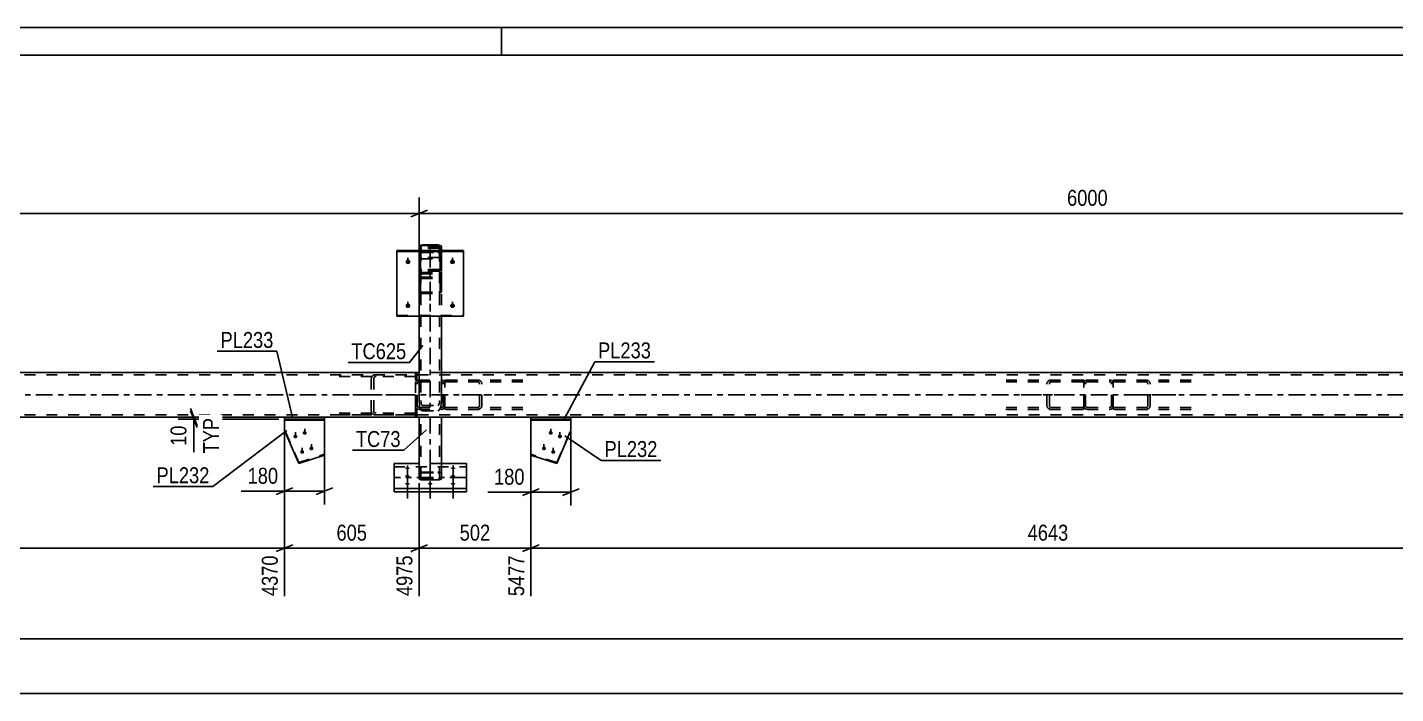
# Model space of a CAD drawing. Header units: millimetres. Extents: x -135 to 1054, y -647 to 194.
# Drawn here: x 129.2 to 374.9, y 74.4 to 194 of the extents above; entities that cross this region are included whole.
import ezdxf

# ---------------------------------------------------------------- set-up
doc = ezdxf.new("R2010")
doc.units = ezdxf.units.MM
doc.linetypes.add('DXK_LINE_DOT2', pattern=[3.9198, 1.9599, -1.9599])
doc.linetypes.add('DXK_LINE_DOT3', pattern=[5.9187, 2.979, -0.9799, 0.9799, -0.9799])
doc.styles.add('Arial Narrow', font='ARIALN.TTF', dxfattribs={"height": 0.2})

# ---------------------------------------------------------------- blocks, each defined once
blk = doc.blocks.new('Unknown-122571314-1162')
at = {"color": 5, "linetype": 'Continuous'}
for p, q in [((1054.37, 194), (-134.63, 194)), ((214.37, 189), (214.37, 194)), ((1049.37, 189), (-129.63, 189))]:
    blk.add_line(p, q, dxfattribs=at)
blk = doc.blocks.new('Bolt-122571314-6556 - 6554')
at = {"linetype": 'Continuous'}
for points in [[(223.2, 121.52), (223.28, 121.51), (223.35, 121.49), (223.41, 121.45), (223.47, 121.4), (223.51, 121.35), (223.54, 121.28), (223.56, 121.21), (223.56, 121.14), (223.54, 121.07), (223.51, 121.01), (223.47, 120.95), (223.41, 120.9), (223.35, 120.87), (223.28, 120.85), (223.2, 120.84), (223.13, 120.85), (223.05, 120.87), (222.99, 120.9), (222.93, 120.95), (222.89, 121.01), (222.86, 121.07), (222.84, 121.14), (222.84, 121.21), (222.86, 121.28), (222.89, 121.35), (222.93, 121.4), (222.99, 121.45), (223.05, 121.49), (223.13, 121.51)], [(224.87, 120.88), (224.94, 120.87), (225.01, 120.85), (225.08, 120.81), (225.14, 120.77), (225.18, 120.71), (225.21, 120.64), (225.23, 120.58), (225.23, 120.5), (225.21, 120.44), (225.18, 120.37), (225.14, 120.31), (225.08, 120.27), (225.01, 120.23), (224.94, 120.21), (224.87, 120.2), (224.79, 120.21), (224.72, 120.23), (224.66, 120.27), (224.6, 120.31), (224.56, 120.37), (224.53, 120.44), (224.51, 120.5), (224.51, 120.58), (224.53, 120.64), (224.56, 120.71), (224.6, 120.77), (224.66, 120.81), (224.72, 120.85), (224.79, 120.87)], [(222, 118.73), (222.07, 118.72), (222.14, 118.7), (222.21, 118.67), (222.26, 118.62), (222.31, 118.56), (222.34, 118.5), (222.35, 118.43), (222.35, 118.36), (222.34, 118.29), (222.31, 118.22), (222.26, 118.17), (222.21, 118.12), (222.14, 118.08), (222.07, 118.06), (222, 118.05), (221.92, 118.06), (221.85, 118.08), (221.78, 118.12), (221.73, 118.17), (221.68, 118.22), (221.65, 118.29), (221.64, 118.36), (221.64, 118.43), (221.65, 118.5), (221.68, 118.56), (221.73, 118.62), (221.78, 118.67), (221.85, 118.7), (221.92, 118.72)], [(223.66, 118.09), (223.74, 118.09), (223.81, 118.06), (223.87, 118.03), (223.93, 117.98), (223.97, 117.92), (224, 117.86), (224.02, 117.79), (224.02, 117.72), (224, 117.65), (223.97, 117.59), (223.93, 117.53), (223.87, 117.48), (223.81, 117.45), (223.74, 117.42), (223.66, 117.42), (223.59, 117.42), (223.52, 117.45), (223.45, 117.48), (223.39, 117.53), (223.35, 117.59), (223.32, 117.65), (223.3, 117.72), (223.3, 117.79), (223.32, 117.86), (223.35, 117.92), (223.39, 117.98), (223.45, 118.03), (223.52, 118.06), (223.59, 118.09)]]:
    blk.add_hatch(color=1, dxfattribs=at).paths.add_polyline_path(points)
at = {"color": 1, "linetype": 'Continuous'}
for p, q in [((223.2, 120.9), (223.2, 121.93)), ((224.87, 120.27), (224.87, 121.29)), ((222, 118.12), (222, 119.14)), ((223.66, 117.48), (223.66, 118.51))]:
    blk.add_line(p, q, dxfattribs=at)
blk = doc.blocks.new('Bolt-122571314-6557 - 6554')
at = {"linetype": 'Continuous'}
for points in [[(197.47, 114.69), (197.38, 114.69), (197.29, 114.7), (197.21, 114.72), (197.15, 114.74), (197.09, 114.77), (197.05, 114.79), (197.03, 114.83), (197.03, 114.86), (197.05, 114.89), (197.09, 114.92), (197.15, 114.94), (197.21, 114.96), (197.29, 114.98), (197.38, 114.99), (197.47, 114.99), (197.56, 114.99), (197.65, 114.98), (197.73, 114.96), (197.8, 114.94), (197.85, 114.92), (197.89, 114.89), (197.91, 114.86), (197.91, 114.83), (197.89, 114.79), (197.85, 114.77), (197.8, 114.74), (197.73, 114.72), (197.65, 114.7), (197.56, 114.69)], [(197.47, 113.29), (197.38, 113.29), (197.29, 113.3), (197.21, 113.32), (197.15, 113.34), (197.09, 113.36), (197.05, 113.39), (197.03, 113.42), (197.03, 113.45), (197.05, 113.49), (197.09, 113.51), (197.15, 113.54), (197.21, 113.56), (197.29, 113.58), (197.38, 113.59), (197.47, 113.59), (197.56, 113.59), (197.65, 113.58), (197.73, 113.56), (197.8, 113.54), (197.85, 113.51), (197.89, 113.49), (197.91, 113.45), (197.91, 113.42), (197.89, 113.39), (197.85, 113.36), (197.8, 113.34), (197.73, 113.32), (197.65, 113.3), (197.56, 113.29)], [(205.67, 114.69), (205.58, 114.69), (205.49, 114.7), (205.41, 114.72), (205.35, 114.74), (205.29, 114.77), (205.25, 114.79), (205.23, 114.83), (205.23, 114.86), (205.25, 114.89), (205.29, 114.92), (205.35, 114.94), (205.41, 114.96), (205.49, 114.98), (205.58, 114.99), (205.67, 114.99), (205.76, 114.99), (205.85, 114.98), (205.93, 114.96), (206, 114.94), (206.05, 114.92), (206.09, 114.89), (206.11, 114.86), (206.11, 114.83), (206.09, 114.79), (206.05, 114.77), (206, 114.74), (205.93, 114.72), (205.85, 114.7), (205.76, 114.69)], [(205.67, 113.29), (205.58, 113.29), (205.49, 113.3), (205.41, 113.32), (205.35, 113.34), (205.29, 113.36), (205.25, 113.39), (205.23, 113.42), (205.23, 113.45), (205.25, 113.49), (205.29, 113.51), (205.35, 113.54), (205.41, 113.56), (205.49, 113.58), (205.58, 113.59), (205.67, 113.59), (205.76, 113.59), (205.85, 113.58), (205.93, 113.56), (206, 113.54), (206.05, 113.51), (206.09, 113.49), (206.11, 113.45), (206.11, 113.42), (206.09, 113.39), (206.05, 113.36), (206, 113.34), (205.93, 113.32), (205.85, 113.3), (205.76, 113.29)], [(197.47, 111.89), (197.38, 111.89), (197.29, 111.9), (197.21, 111.91), (197.15, 111.94), (197.09, 111.96), (197.05, 111.99), (197.03, 112.02), (197.03, 112.05), (197.05, 112.08), (197.09, 112.11), (197.15, 112.14), (197.21, 112.16), (197.29, 112.17), (197.38, 112.18), (197.47, 112.19), (197.56, 112.18), (197.65, 112.17), (197.73, 112.16), (197.8, 112.14), (197.85, 112.11), (197.89, 112.08), (197.91, 112.05), (197.91, 112.02), (197.89, 111.99), (197.85, 111.96), (197.8, 111.94), (197.73, 111.91), (197.65, 111.9), (197.56, 111.89)], [(201.57, 111.89), (201.48, 111.89), (201.39, 111.9), (201.31, 111.91), (201.25, 111.94), (201.19, 111.96), (201.15, 111.99), (201.13, 112.02), (201.13, 112.05), (201.15, 112.08), (201.19, 112.11), (201.25, 112.14), (201.31, 112.16), (201.39, 112.17), (201.48, 112.18), (201.57, 112.19), (201.66, 112.18), (201.75, 112.17), (201.83, 112.16), (201.9, 112.14), (201.95, 112.11), (201.99, 112.08), (202.01, 112.05), (202.01, 112.02), (201.99, 111.99), (201.95, 111.96), (201.9, 111.94), (201.83, 111.91), (201.75, 111.9), (201.66, 111.89)], [(205.67, 111.89), (205.58, 111.89), (205.49, 111.9), (205.41, 111.91), (205.35, 111.94), (205.29, 111.96), (205.25, 111.99), (205.23, 112.02), (205.23, 112.05), (205.25, 112.08), (205.29, 112.11), (205.35, 112.14), (205.41, 112.16), (205.49, 112.17), (205.58, 112.18), (205.67, 112.19), (205.76, 112.18), (205.85, 112.17), (205.93, 112.16), (206, 112.14), (206.05, 112.11), (206.09, 112.08), (206.11, 112.05), (206.11, 112.02), (206.09, 111.99), (206.05, 111.96), (206, 111.94), (205.93, 111.91), (205.85, 111.9), (205.76, 111.89)]]:
    blk.add_hatch(color=1, dxfattribs=at).paths.add_polyline_path(points)
at = {"color": 1, "linetype": 'Continuous'}
for p, q in [((197.47, 115.33), (197.47, 112.21)), ((197.47, 113.93), (197.47, 110.81)), ((205.67, 115.33), (205.67, 112.21)), ((205.67, 113.93), (205.67, 110.81)), ((197.47, 112.53), (197.47, 109.41)), ((201.57, 112.53), (201.57, 109.41)), ((205.67, 112.53), (205.67, 109.41))]:
    blk.add_line(p, q, dxfattribs=at)
at = {"color": 1, "linetype": 'DXK_LINE_DOT2'}
blk.add_line((201.57, 115.33), (201.57, 112.21), dxfattribs=at)
blk = doc.blocks.new('Part-122571314-6675 - 6554')
at = {"color": 7, "linetype": 'DXK_LINE_DOT2'}
for p, q in [((219.64, 123.63), (219.64, 123.65)), ((219.64, 123.65), (226.84, 123.65)), ((219.64, 123.63), (219.64, 123.65)), ((226.84, 123.63), (226.84, 123.65)), ((226.84, 123.63), (226.84, 123.65)), ((224.28, 115.86), (226.84, 121.78)), ((224.28, 115.86), (219.64, 117.35)), ((224.28, 115.69), (224.28, 115.86))]:
    blk.add_line(p, q, dxfattribs=at)
at = {"color": 2, "linetype": 'Continuous'}
for p, q in [((219.64, 117.18), (219.64, 123.63)), ((219.64, 123.49), (226.84, 123.49)), ((226.84, 121.61), (226.84, 123.63)), ((224.28, 115.69), (226.84, 121.61)), ((219.64, 117.18), (224.28, 115.69))]:
    blk.add_line(p, q, dxfattribs=at)
blk = doc.blocks.new('Part-122571314-6564 - 6554')
at = {"color": 7, "linetype": 'DXK_LINE_DOT2'}
for p, q in [((199.61, 154.26), (199.57, 154.06)), ((199.57, 154.06), (199.57, 146.29)), ((199.71, 154.42), (199.61, 154.26)), ((199.87, 154.54), (199.71, 154.42)), ((199.81, 154.06), (199.83, 154.16)), ((199.81, 154.06), (199.81, 146.29)), ((199.83, 154.16), (199.88, 154.24)), ((199.87, 154.54), (199.89, 154.54)), ((199.88, 154.24), (199.89, 154.25)), ((199.89, 154.54), (200.05, 154.58)), ((199.89, 154.25), (199.96, 154.3)), ((199.96, 154.3), (200.05, 154.32)), ((203.09, 154.58), (200.05, 154.58)), ((203.09, 154.32), (200.05, 154.32)), ((203.28, 154.54), (203.09, 154.58)), ((203.09, 154.32), (203.18, 154.3)), ((203.18, 154.3), (203.26, 154.24)), ((203.26, 154.24), (203.31, 154.16)), ((203.43, 154.42), (203.28, 154.54)), ((203.31, 154.16), (203.33, 154.06)), ((203.33, 154.06), (203.33, 146.29)), ((203.54, 154.26), (203.43, 154.42)), ((203.57, 154.06), (203.54, 154.26)), ((203.57, 154.06), (203.57, 146.29)), ((199.57, 150.76), (199.61, 150.56)), ((199.61, 150.56), (199.71, 150.4)), ((199.71, 150.4), (199.87, 150.28)), ((199.83, 150.66), (199.81, 150.76)), ((199.88, 150.58), (199.83, 150.66)), ((199.87, 150.28), (200.05, 150.24)), ((199.96, 150.52), (199.88, 150.58)), ((200.05, 150.5), (199.96, 150.52)), ((203.09, 150.5), (200.05, 150.5)), ((203.09, 150.24), (200.05, 150.24)), ((203.18, 150.52), (203.09, 150.5)), ((203.09, 150.24), (203.28, 150.28)), ((203.26, 150.58), (203.18, 150.52)), ((203.31, 150.66), (203.26, 150.58)), ((203.28, 150.28), (203.43, 150.4)), ((203.33, 150.76), (203.31, 150.66)), ((203.43, 150.4), (203.54, 150.56)), ((203.54, 150.56), (203.57, 150.76))]:
    blk.add_line(p, q, dxfattribs=at)
blk = doc.blocks.new('Part-122571314-6565 - 6554')
at = {"color": 7, "linetype": 'DXK_LINE_DOT2'}
for p, q in [((199.57, 152.21), (199.61, 152.38)), ((199.61, 152.38), (199.71, 152.52)), ((199.71, 152.52), (199.87, 152.62)), ((199.88, 152.36), (199.83, 152.29)), ((199.87, 152.62), (200.05, 152.66)), ((199.96, 152.41), (199.88, 152.36)), ((200.05, 152.43), (199.96, 152.41)), ((203.09, 152.66), (200.05, 152.66)), ((200.05, 152.43), (203.09, 152.43)), ((203.09, 152.66), (203.28, 152.62)), ((203.18, 152.41), (203.09, 152.43)), ((203.26, 152.36), (203.18, 152.41)), ((203.31, 152.29), (203.26, 152.36)), ((203.28, 152.62), (203.43, 152.52)), ((203.43, 152.52), (203.54, 152.38)), ((203.54, 152.38), (203.57, 152.21)), ((199.57, 152.21), (199.57, 146.67)), ((199.87, 149.95), (199.71, 149.85)), ((199.83, 152.29), (199.81, 152.21)), ((199.81, 152.21), (199.81, 146.67)), ((200.05, 149.98), (199.87, 149.95)), ((200.05, 149.98), (203.09, 149.98)), ((203.28, 149.95), (203.09, 149.98)), ((203.43, 149.85), (203.28, 149.95)), ((203.33, 152.21), (203.31, 152.29)), ((203.33, 152.21), (203.33, 146.67)), ((203.57, 152.21), (203.57, 146.67)), ((199.61, 149.7), (199.57, 149.53)), ((199.61, 149.18), (199.57, 149.35)), ((199.71, 149.85), (199.61, 149.7)), ((199.71, 149.03), (199.61, 149.18)), ((199.87, 148.93), (199.71, 149.03)), ((199.81, 149.53), (199.83, 149.62)), ((199.81, 149.35), (199.83, 149.26)), ((199.83, 149.62), (199.88, 149.69)), ((199.83, 149.26), (199.88, 149.19)), ((200.05, 148.9), (199.87, 148.93)), ((199.88, 149.69), (199.96, 149.74)), ((199.88, 149.19), (199.96, 149.14)), ((199.96, 149.74), (200.05, 149.76)), ((199.96, 149.14), (200.05, 149.12)), ((200.05, 149.76), (203.09, 149.76)), ((200.05, 149.12), (203.09, 149.12)), ((200.05, 148.9), (203.09, 148.9)), ((203.09, 149.76), (203.18, 149.74)), ((203.09, 149.12), (203.18, 149.14)), ((203.28, 148.93), (203.09, 148.9)), ((203.18, 149.74), (203.26, 149.69)), ((203.18, 149.14), (203.26, 149.19)), ((203.26, 149.69), (203.31, 149.62)), ((203.26, 149.19), (203.31, 149.26)), ((203.43, 149.03), (203.28, 148.93)), ((203.31, 149.62), (203.33, 149.53)), ((203.31, 149.26), (203.33, 149.35)), ((203.54, 149.7), (203.43, 149.85)), ((203.54, 149.18), (203.43, 149.03)), ((203.57, 149.53), (203.54, 149.7)), ((203.57, 149.35), (203.54, 149.18)), ((199.57, 146.67), (199.61, 146.5)), ((199.61, 146.5), (199.71, 146.35)), ((199.71, 146.35), (199.87, 146.26)), ((199.83, 146.59), (199.81, 146.67)), ((199.88, 146.51), (199.83, 146.59)), ((199.87, 146.26), (200.05, 146.22)), ((199.96, 146.47), (199.88, 146.51)), ((200.05, 146.45), (199.96, 146.47)), ((200.05, 146.45), (203.09, 146.45)), ((200.05, 146.22), (203.09, 146.22)), ((203.18, 146.47), (203.09, 146.45)), ((203.09, 146.22), (203.28, 146.26)), ((203.26, 146.51), (203.18, 146.47)), ((203.31, 146.59), (203.26, 146.51)), ((203.28, 146.26), (203.43, 146.35)), ((203.33, 146.67), (203.31, 146.59)), ((203.43, 146.35), (203.54, 146.5)), ((203.54, 146.5), (203.57, 146.67))]:
    blk.add_line(p, q, dxfattribs=at)
blk = doc.blocks.new('Part-122571314-6683 - 6554')
at = {"color": 7, "linetype": 'DXK_LINE_DOT2'}
for p, q in [((175.39, 123.63), (175.39, 123.65)), ((175.39, 123.65), (182.59, 123.65)), ((175.39, 123.63), (175.39, 123.65)), ((182.59, 123.63), (182.59, 123.65)), ((182.59, 123.63), (182.59, 123.65)), ((177.96, 115.85), (175.39, 121.77)), ((177.96, 115.85), (182.59, 117.35)), ((177.96, 115.69), (177.96, 115.85))]:
    blk.add_line(p, q, dxfattribs=at)
at = {"color": 2, "linetype": 'Continuous'}
for p, q in [((175.39, 121.6), (175.39, 123.63)), ((175.39, 123.49), (182.59, 123.49)), ((182.59, 117.18), (182.59, 123.63)), ((175.39, 121.6), (177.96, 115.69)), ((177.96, 115.69), (182.59, 117.18))]:
    blk.add_line(p, q, dxfattribs=at)
blk = doc.blocks.new('Part-122571314-6570 - 6554')
at = {"color": 2, "linetype": 'Continuous'}
for p, q in [((226.84, 124.03), (219.64, 124.03)), ((219.64, 123.63), (219.64, 124.03)), ((226.84, 123.63), (219.64, 123.63)), ((226.84, 123.63), (226.84, 124.03))]:
    blk.add_line(p, q, dxfattribs=at)
blk = doc.blocks.new('Part-122571314-6640 - 6554')
at = {"color": 7, "linetype": 'DXK_LINE_DOT2'}
for p, q in [((324.47, 130.67), (324.21, 130.63)), ((324.21, 125.43), (324.21, 130.63)), ((324.21, 130.28), (324.3, 130.33)), ((324.3, 130.33), (324.47, 130.35)), ((338.2, 130.67), (324.47, 130.67)), ((338.2, 130.35), (324.47, 130.35)), ((330.3, 130.62), (329.96, 130.67)), ((329.96, 130.35), (330.13, 130.33)), ((330.84, 130.03), (330.77, 130.28)), ((330.37, 130.15), (330.4, 130.03)), ((330.4, 126.03), (330.4, 130.03)), ((330.84, 126.03), (330.84, 130.03)), ((324.3, 125.74), (324.21, 125.78)), ((324.21, 125.43), (324.47, 125.39)), ((324.47, 125.71), (324.3, 125.74)), ((338.2, 125.71), (324.47, 125.71)), ((338.2, 125.39), (324.47, 125.39)), ((330.13, 125.74), (329.96, 125.71)), ((329.96, 125.39), (330.3, 125.44)), ((330.4, 126.03), (330.37, 125.91)), ((330.77, 125.79), (330.84, 126.03))]:
    blk.add_line(p, q, dxfattribs=at)
at = {"color": 7, "linetype": 'DXK_LINE_DOT3'}
blk.add_line((327.22, 128.03), (335.45, 128.03), dxfattribs=at)
at = {"color": 7, "linetype": 'DXK_LINE_DOT2'}
for centre, radius, start, end in [((330.03, 129.94), 0.401, 32.4105, 75.4453), ((330.1, 129.85), 0.802, 32.4105, 75.4453), ((330.03, 126.12), 0.401, 284.5547, 327.5895), ((330.1, 126.22), 0.802, 284.5547, 327.5895)]:
    blk.add_arc(centre, radius, start, end, dxfattribs=at)
blk = doc.blocks.new('Part-122571314-6643 - 6554')
at = {"color": 7, "linetype": 'DXK_LINE_DOT2'}
for p, q in [((318.68, 130.67), (304.95, 130.67)), ((318.68, 130.35), (304.95, 130.35)), ((312.37, 130.28), (312.31, 130.03)), ((313.18, 130.67), (312.85, 130.62)), ((313.02, 130.33), (313.18, 130.35)), ((318.68, 130.67), (318.93, 130.63)), ((318.68, 130.35), (318.84, 130.33)), ((318.84, 130.33), (318.93, 130.28)), ((318.93, 125.43), (318.93, 130.63)), ((312.31, 126.03), (312.31, 130.03)), ((312.75, 130.03), (312.78, 130.15)), ((312.75, 126.03), (312.75, 130.03)), ((318.68, 125.71), (304.95, 125.71)), ((304.95, 125.39), (318.68, 125.39)), ((312.31, 126.03), (312.37, 125.79)), ((312.78, 125.91), (312.75, 126.03)), ((312.85, 125.44), (313.18, 125.39)), ((313.18, 125.71), (313.02, 125.74)), ((318.84, 125.74), (318.68, 125.71)), ((318.68, 125.39), (318.93, 125.43)), ((318.93, 125.78), (318.84, 125.74))]:
    blk.add_line(p, q, dxfattribs=at)
at = {"color": 7, "linetype": 'DXK_LINE_DOT3'}
blk.add_line((307.69, 128.03), (315.93, 128.03), dxfattribs=at)
at = {"color": 7, "linetype": 'DXK_LINE_DOT2'}
for centre, radius, start, end in [((313.05, 129.85), 0.802, 104.5547, 147.5896), ((313.12, 129.94), 0.401, 104.5547, 147.5896), ((313.05, 126.22), 0.802, 212.4104, 255.4453), ((313.12, 126.12), 0.401, 212.4104, 255.4453)]:
    blk.add_arc(centre, radius, start, end, dxfattribs=at)
blk = doc.blocks.new('Part-122571314-6725 - 6554')
at = {"color": 2, "linetype": 'Continuous'}
for p, q in [((195.07, 110.61), (195.07, 115.66)), ((199.57, 115.66), (195.07, 115.66)), ((208.07, 115.66), (203.57, 115.66)), ((208.07, 110.61), (208.07, 115.66)), ((195.07, 111.22), (208.07, 111.22)), ((195.07, 110.61), (208.07, 110.61))]:
    blk.add_line(p, q, dxfattribs=at)
at = {"color": 7, "linetype": 'DXK_LINE_DOT2'}
for p, q in [((203.57, 115.66), (199.57, 115.66)), ((195.07, 115.06), (208.07, 115.06))]:
    blk.add_line(p, q, dxfattribs=at)
at = {"color": 7, "linetype": 'DXK_LINE_DOT3'}
blk.add_line((208.07, 113.14), (195.07, 113.14), dxfattribs=at)
blk = doc.blocks.new('Part-122571314-6644 - 6554')
at = {"color": 7, "linetype": 'DXK_LINE_DOT2'}
for p, q in [((183.63, 131.63), (198.93, 131.63)), ((198.93, 131.31), (183.63, 131.31)), ((191.06, 131.24), (190.99, 130.99)), ((190.99, 125.07), (190.99, 130.99)), ((191.43, 130.99), (191.46, 131.11)), ((191.43, 125.07), (191.43, 130.99)), ((191.87, 131.63), (191.53, 131.58)), ((191.7, 131.29), (191.87, 131.31)), ((198.93, 124.43), (198.93, 131.63)), ((198.93, 124.75), (183.63, 124.75)), ((198.93, 124.43), (183.63, 124.43)), ((190.99, 125.07), (191.06, 124.83)), ((191.46, 124.95), (191.43, 125.07)), ((191.53, 124.48), (191.87, 124.43)), ((191.87, 124.75), (191.7, 124.78))]:
    blk.add_line(p, q, dxfattribs=at)
at = {"color": 7, "linetype": 'DXK_LINE_DOT3'}
blk.add_line((187.69, 128.03), (195.93, 128.03), dxfattribs=at)
at = {"color": 7, "linetype": 'DXK_LINE_DOT2'}
for centre, radius, start, end in [((191.73, 130.81), 0.802, 104.5547, 147.5896), ((191.8, 130.9), 0.401, 104.5547, 147.5896), ((191.73, 125.26), 0.802, 212.4104, 255.4453), ((191.8, 125.16), 0.401, 212.4104, 255.4453)]:
    blk.add_arc(centre, radius, start, end, dxfattribs=at)
blk = doc.blocks.new('Part-122571314-6632 - 6554')
at = {"color": 7, "linetype": 'DXK_LINE_DOT2'}
for p, q in [((318.98, 130.28), (318.93, 130.03)), ((319.57, 130.67), (319.33, 130.62)), ((319.45, 130.33), (319.57, 130.35)), ((319.57, 130.67), (323.57, 130.67)), ((319.57, 130.35), (323.57, 130.35)), ((323.82, 130.62), (323.57, 130.67)), ((323.57, 130.35), (323.7, 130.33)), ((324.21, 130.03), (324.16, 130.28)), ((318.93, 126.03), (318.93, 130.03)), ((319.25, 130.03), (319.28, 130.15)), ((319.25, 126.03), (319.25, 130.03)), ((323.87, 130.15), (323.89, 130.03)), ((323.89, 126.03), (323.89, 130.03)), ((324.21, 126.03), (324.21, 130.03)), ((318.93, 126.03), (318.98, 125.79)), ((319.28, 125.91), (319.25, 126.03)), ((319.33, 125.44), (319.57, 125.39)), ((319.57, 125.71), (319.45, 125.74)), ((319.57, 125.71), (323.57, 125.71)), ((319.57, 125.39), (323.57, 125.39)), ((323.7, 125.74), (323.57, 125.71)), ((323.57, 125.39), (323.82, 125.44)), ((323.89, 126.03), (323.87, 125.91)), ((324.16, 125.79), (324.21, 126.03))]:
    blk.add_line(p, q, dxfattribs=at)
at = {"color": 7, "linetype": 'DXK_LINE_DOT3'}
blk.add_line((321.57, 128.03), (321.57, 128.03), dxfattribs=at)
at = {"color": 7, "linetype": 'DXK_LINE_DOT2'}
for centre, radius, start, end in [((319.57, 130.03), 0.64, 112.5, 157.5), ((319.57, 130.03), 0.32, 112.5, 157.5), ((323.57, 130.03), 0.32, 22.5, 67.5), ((323.57, 130.03), 0.64, 22.5, 67.5), ((319.57, 126.03), 0.64, 202.5, 247.5), ((319.57, 126.03), 0.32, 202.5, 247.5), ((323.57, 126.03), 0.32, 292.5, 337.5), ((323.57, 126.03), 0.64, 292.5, 337.5)]:
    blk.add_arc(centre, radius, start, end, dxfattribs=at)
blk = doc.blocks.new('Part-122571314-6781 - 6554')
at = {"color": 7, "linetype": 'DXK_LINE_DOT2'}
for p, q in [((198.98, 130.28), (198.93, 130.03)), ((199.57, 130.67), (199.33, 130.62)), ((199.45, 130.33), (199.57, 130.35)), ((199.57, 130.67), (203.57, 130.67)), ((199.57, 130.35), (203.57, 130.35)), ((203.82, 130.62), (203.57, 130.67)), ((203.57, 130.35), (203.7, 130.33)), ((204.21, 130.03), (204.16, 130.28)), ((198.93, 126.03), (198.93, 130.03)), ((199.25, 130.03), (199.28, 130.15)), ((199.25, 126.03), (199.25, 130.03)), ((203.87, 130.15), (203.89, 130.03)), ((203.89, 126.03), (203.89, 130.03)), ((204.21, 126.03), (204.21, 130.03)), ((198.93, 126.03), (198.98, 125.79)), ((199.28, 125.91), (199.25, 126.03)), ((199.33, 125.44), (199.57, 125.39)), ((199.57, 125.71), (199.45, 125.74)), ((199.57, 125.71), (203.57, 125.71)), ((199.57, 125.39), (203.57, 125.39)), ((203.7, 125.74), (203.57, 125.71)), ((203.57, 125.39), (203.82, 125.44)), ((203.89, 126.03), (203.87, 125.91)), ((204.16, 125.79), (204.21, 126.03))]:
    blk.add_line(p, q, dxfattribs=at)
for centre, radius, start, end in [((199.57, 130.03), 0.64, 112.5, 157.5), ((199.57, 130.03), 0.32, 112.5, 157.5), ((203.57, 130.03), 0.32, 22.5, 67.5), ((203.57, 130.03), 0.64, 22.5, 67.5), ((199.57, 126.03), 0.64, 202.5, 247.5), ((199.57, 126.03), 0.32, 202.5, 247.5), ((203.57, 126.03), 0.32, 292.5, 337.5), ((203.57, 126.03), 0.64, 292.5, 337.5)]:
    blk.add_arc(centre, radius, start, end, dxfattribs=at)
blk = doc.blocks.new('Part-122571314-6642 - 6554')
at = {"color": 7, "linetype": 'DXK_LINE_DOT2'}
for p, q in [((204.47, 130.67), (204.21, 130.63)), ((204.21, 125.43), (204.21, 130.63)), ((204.21, 130.28), (204.3, 130.33)), ((204.3, 130.33), (204.47, 130.35)), ((218.2, 130.67), (204.47, 130.67)), ((218.2, 130.35), (204.47, 130.35)), ((210.3, 130.62), (209.96, 130.67)), ((209.96, 130.35), (210.13, 130.33)), ((210.84, 130.03), (210.77, 130.28)), ((210.37, 130.15), (210.4, 130.03)), ((210.4, 126.03), (210.4, 130.03)), ((210.84, 126.03), (210.84, 130.03)), ((204.3, 125.74), (204.21, 125.78)), ((204.21, 125.43), (204.47, 125.39)), ((204.47, 125.71), (204.3, 125.74)), ((218.2, 125.71), (204.47, 125.71)), ((218.2, 125.39), (204.47, 125.39)), ((210.13, 125.74), (209.96, 125.71)), ((209.96, 125.39), (210.3, 125.44)), ((210.4, 126.03), (210.37, 125.91)), ((210.77, 125.79), (210.84, 126.03))]:
    blk.add_line(p, q, dxfattribs=at)
at = {"color": 7, "linetype": 'DXK_LINE_DOT3'}
blk.add_line((207.22, 128.03), (215.45, 128.03), dxfattribs=at)
at = {"color": 7, "linetype": 'DXK_LINE_DOT2'}
for centre, radius, start, end in [((210.03, 129.94), 0.401, 32.4104, 75.4453), ((210.1, 129.85), 0.802, 32.4104, 75.4453), ((210.03, 126.12), 0.401, 284.5547, 327.5896), ((210.1, 126.22), 0.802, 284.5547, 327.5896)]:
    blk.add_arc(centre, radius, start, end, dxfattribs=at)
blk = doc.blocks.new('Part-122571314-6656 - 6554')
at = {"color": 2, "linetype": 'Continuous'}
for p, q in [((199.57, 132.03), (0.57, 132.03)), ((439.57, 132.03), (203.57, 132.03)), ((175.39, 124.03), (5.37, 124.03)), ((199.63, 124.03), (182.59, 124.03)), ((219.64, 124.03), (203.51, 124.03)), ((405.35, 124.03), (226.84, 124.03))]:
    blk.add_line(p, q, dxfattribs=at)
at = {"color": 7, "linetype": 'DXK_LINE_DOT2'}
for p, q in [((820.57, 131.63), (0.57, 131.63)), ((203.57, 132.03), (199.57, 132.03)), ((820.57, 124.43), (0.57, 124.43)), ((182.59, 124.03), (175.39, 124.03)), ((203.51, 124.03), (199.63, 124.03)), ((226.84, 124.03), (219.64, 124.03))]:
    blk.add_line(p, q, dxfattribs=at)
at = {"color": 7, "linetype": 'DXK_LINE_DOT3'}
blk.add_line((0.57, 128.03), (820.57, 128.03), dxfattribs=at)
blk = doc.blocks.new('Part-122571314-6658 - 6554')
at = {"color": 7, "linetype": 'DXK_LINE_DOT2'}
for p, q in [((199.17, 125.39), (198.93, 125.39)), ((198.93, 125.39), (198.93, 124.19)), ((199.17, 124.19), (199.17, 125.39)), ((198.93, 124.19), (199.17, 124.19))]:
    blk.add_line(p, q, dxfattribs=at)
at = {"color": 7, "linetype": 'DXK_LINE_DOT3'}
blk.add_line((199.05, 124.79), (199.05, 124.79), dxfattribs=at)
blk = doc.blocks.new('Part-122571314-6659 - 6554')
at = {"color": 7, "linetype": 'DXK_LINE_DOT2'}
for p, q in [((199.17, 131.87), (198.93, 131.87)), ((198.93, 131.87), (198.93, 130.67)), ((198.93, 130.67), (199.17, 130.67)), ((199.17, 130.67), (199.17, 131.87))]:
    blk.add_line(p, q, dxfattribs=at)
at = {"color": 7, "linetype": 'DXK_LINE_DOT3'}
blk.add_line((199.05, 131.27), (199.05, 131.27), dxfattribs=at)
blk = doc.blocks.new('Part-122571314-6730 - 6554')
at = {"color": 2, "linetype": 'Continuous'}
for p, q in [((199.62, 154.78), (199.57, 154.7)), ((199.76, 154.85), (199.62, 154.78)), ((199.97, 154.9), (199.76, 154.85)), ((200.21, 154.92), (199.97, 154.9)), ((199.99, 154.78), (200.09, 154.8)), ((200.09, 154.8), (200.21, 154.81)), ((200.21, 154.92), (202.93, 154.92)), ((200.21, 154.81), (202.93, 154.81)), ((203.18, 154.9), (202.93, 154.92)), ((202.93, 154.81), (203.05, 154.8)), ((203.05, 154.8), (203.16, 154.78)), ((203.38, 154.85), (203.18, 154.9)), ((203.52, 154.78), (203.38, 154.85)), ((203.57, 154.7), (203.52, 154.78)), ((199.57, 154.7), (199.57, 153.93)), ((199.89, 154.7), (199.92, 154.74)), ((199.89, 154.7), (199.89, 153.93)), ((199.92, 154.74), (199.99, 154.78)), ((203.16, 154.78), (203.23, 154.74)), ((203.23, 154.74), (203.25, 154.7)), ((203.25, 154.7), (203.25, 153.93)), ((203.57, 154.7), (203.57, 153.93)), ((199.57, 142.11), (199.57, 127)), ((203.57, 142.11), (203.57, 127)), ((199.62, 126.29), (199.57, 127)), ((203.57, 127), (203.52, 126.29))]:
    blk.add_line(p, q, dxfattribs=at)
at = {"color": 7, "linetype": 'DXK_LINE_DOT2'}
for p, q in [((199.57, 153.93), (199.57, 142.11)), ((199.57, 153.77), (199.62, 153.68)), ((199.62, 153.68), (199.76, 153.61)), ((199.76, 153.61), (199.97, 153.56)), ((199.89, 153.93), (199.89, 127)), ((199.92, 153.72), (199.89, 153.77)), ((199.99, 153.69), (199.92, 153.72)), ((199.97, 153.56), (200.21, 153.55)), ((200.09, 153.66), (199.99, 153.69)), ((200.21, 153.66), (200.09, 153.66)), ((200.21, 153.66), (202.93, 153.66)), ((200.21, 153.55), (202.93, 153.55)), ((203.05, 153.66), (202.93, 153.66)), ((202.93, 153.55), (203.18, 153.56)), ((203.16, 153.69), (203.05, 153.66)), ((203.23, 153.72), (203.16, 153.69)), ((203.18, 153.56), (203.38, 153.61)), ((203.25, 153.77), (203.23, 153.72)), ((203.25, 153.93), (203.25, 127)), ((203.38, 153.61), (203.52, 153.68)), ((203.52, 153.68), (203.57, 153.77)), ((203.57, 153.93), (203.57, 142.11)), ((203.57, 132.03), (199.57, 132.03)), ((199.89, 127), (199.92, 126.65)), ((200.09, 126.14), (200.21, 126.07)), ((200.21, 126.07), (202.93, 126.07)), ((202.93, 126.07), (203.05, 126.14)), ((203.23, 126.65), (203.25, 127)), ((200.21, 125.13), (199.97, 125.28)), ((200.21, 125.13), (202.93, 125.13)), ((203.18, 125.28), (202.93, 125.13))]:
    blk.add_line(p, q, dxfattribs=at)
at = {"color": 7, "linetype": 'DXK_LINE_DOT3'}
blk.add_line((201.57, 154.23), (201.57, 125.82), dxfattribs=at)
at = {"color": 2, "linetype": 'Continuous'}
for centre, start, end in [((201.78, 126.47), 184.665, 213.1868), ((201.36, 126.47), 326.8132, 355.335)]:
    blk.add_arc(centre, 2.17, start, end, dxfattribs=at)
at = {"color": 7, "linetype": 'DXK_LINE_DOT2'}
for centre, start, end in [((201, 126.74), 184.665, 213.1868), ((202.15, 126.74), 326.8132, 355.335)]:
    blk.add_arc(centre, 1.08, start, end, dxfattribs=at)
blk = doc.blocks.new('Bolt-122571314-6772 - 6554')
at = {"linetype": 'Continuous'}
for points in [[(205.57, 152.3), (205.66, 152.29), (205.75, 152.26), (205.83, 152.22), (205.9, 152.16), (205.95, 152.09), (205.99, 152.01), (206.01, 151.93), (206.01, 151.84), (205.99, 151.76), (205.95, 151.68), (205.9, 151.61), (205.83, 151.55), (205.75, 151.51), (205.66, 151.48), (205.57, 151.47), (205.48, 151.48), (205.39, 151.51), (205.31, 151.55), (205.25, 151.61), (205.19, 151.68), (205.15, 151.76), (205.14, 151.84), (205.14, 151.93), (205.15, 152.01), (205.19, 152.09), (205.25, 152.16), (205.31, 152.22), (205.39, 152.26), (205.48, 152.29)], [(205.57, 144.41), (205.66, 144.4), (205.75, 144.37), (205.83, 144.33), (205.9, 144.27), (205.95, 144.2), (205.99, 144.12), (206.01, 144.04), (206.01, 143.95), (205.99, 143.86), (205.95, 143.79), (205.9, 143.72), (205.83, 143.66), (205.75, 143.61), (205.66, 143.59), (205.57, 143.58), (205.48, 143.59), (205.39, 143.61), (205.31, 143.66), (205.25, 143.72), (205.19, 143.79), (205.15, 143.86), (205.14, 143.95), (205.14, 144.04), (205.15, 144.12), (205.19, 144.2), (205.25, 144.27), (205.31, 144.33), (205.39, 144.37), (205.48, 144.4)]]:
    blk.add_hatch(color=1, dxfattribs=at).paths.add_polyline_path(points)
at = {"color": 1, "linetype": 'Continuous'}
for p, q in [((205.57, 151.54), (205.57, 152.61)), ((205.57, 143.65), (205.57, 144.72))]:
    blk.add_line(p, q, dxfattribs=at)
blk = doc.blocks.new('Part-122571314-6786 - 6554')
at = {"color": 2, "linetype": 'Continuous'}
for p, q in [((199.57, 112.97), (199.57, 124.03)), ((203.51, 124.03), (199.63, 124.03)), ((203.57, 112.97), (203.57, 124.03)), ((199.62, 112.89), (199.57, 112.97)), ((199.76, 112.82), (199.62, 112.89)), ((199.97, 112.77), (199.76, 112.82)), ((200.21, 112.75), (199.97, 112.77)), ((200.21, 112.75), (202.93, 112.75)), ((203.18, 112.77), (202.93, 112.75)), ((203.38, 112.82), (203.18, 112.77)), ((203.52, 112.89), (203.38, 112.82)), ((203.57, 112.97), (203.52, 112.89))]:
    blk.add_line(p, q, dxfattribs=at)
at = {"color": 7, "linetype": 'DXK_LINE_DOT2'}
for p, q in [((199.63, 124.03), (199.57, 124.03)), ((199.62, 124.03), (199.63, 124.03)), ((199.89, 112.97), (199.89, 124.03)), ((203.23, 124.03), (203.25, 124.03)), ((203.25, 112.97), (203.25, 124.03)), ((203.52, 124.03), (203.51, 124.03)), ((203.52, 124.03), (203.51, 124.03)), ((203.57, 124.03), (203.52, 124.03)), ((199.57, 113.9), (199.62, 113.99)), ((199.62, 113.99), (199.76, 114.06)), ((199.76, 114.06), (199.97, 114.11)), ((199.92, 113.95), (199.89, 113.9)), ((199.99, 113.98), (199.92, 113.95)), ((199.97, 114.11), (200.21, 114.12)), ((200.09, 114.01), (199.99, 113.98)), ((200.21, 114.01), (200.09, 114.01)), ((200.21, 114.12), (202.93, 114.12)), ((200.21, 114.01), (202.93, 114.01)), ((202.93, 114.12), (203.18, 114.11)), ((203.05, 114.01), (202.93, 114.01)), ((203.16, 113.98), (203.05, 114.01)), ((203.23, 113.95), (203.16, 113.98)), ((203.18, 114.11), (203.38, 114.06)), ((203.25, 113.9), (203.23, 113.95)), ((203.38, 114.06), (203.52, 113.99)), ((203.52, 113.99), (203.57, 113.9)), ((199.89, 112.97), (199.92, 112.93)), ((199.92, 112.93), (199.99, 112.9)), ((199.99, 112.9), (200.09, 112.87)), ((200.09, 112.87), (200.21, 112.86)), ((200.21, 112.86), (202.93, 112.86)), ((202.93, 112.86), (203.05, 112.87)), ((203.05, 112.87), (203.16, 112.9)), ((203.16, 112.9), (203.23, 112.93)), ((203.23, 112.93), (203.25, 112.97))]:
    blk.add_line(p, q, dxfattribs=at)
at = {"color": 7, "linetype": 'DXK_LINE_DOT3'}
blk.add_line((201.57, 124.03), (201.57, 113.44), dxfattribs=at)
blk = doc.blocks.new('Part-122571314-6827 - 6554')
at = {"color": 2, "linetype": 'Continuous'}
for p, q in [((182.59, 124.03), (175.39, 124.03)), ((175.39, 123.63), (175.39, 124.03)), ((182.59, 123.63), (175.39, 123.63)), ((182.59, 123.63), (182.59, 124.03))]:
    blk.add_line(p, q, dxfattribs=at)
blk = doc.blocks.new('Bolt-122571314-6828 - 6554')
at = {"linetype": 'Continuous'}
for points in [[(177.36, 120.87), (177.44, 120.87), (177.51, 120.85), (177.58, 120.81), (177.63, 120.76), (177.68, 120.71), (177.71, 120.64), (177.72, 120.57), (177.72, 120.5), (177.71, 120.43), (177.68, 120.37), (177.63, 120.31), (177.58, 120.26), (177.51, 120.23), (177.44, 120.21), (177.36, 120.2), (177.29, 120.21), (177.22, 120.23), (177.15, 120.26), (177.1, 120.31), (177.05, 120.37), (177.02, 120.43), (177.01, 120.5), (177.01, 120.57), (177.02, 120.64), (177.05, 120.71), (177.1, 120.76), (177.15, 120.81), (177.22, 120.85), (177.29, 120.87)], [(179.03, 121.52), (179.11, 121.51), (179.18, 121.49), (179.24, 121.45), (179.3, 121.4), (179.34, 121.35), (179.37, 121.28), (179.39, 121.21), (179.39, 121.14), (179.37, 121.07), (179.34, 121.01), (179.3, 120.95), (179.24, 120.9), (179.18, 120.87), (179.11, 120.85), (179.03, 120.84), (178.96, 120.85), (178.88, 120.87), (178.82, 120.9), (178.76, 120.95), (178.72, 121.01), (178.69, 121.07), (178.67, 121.14), (178.67, 121.21), (178.69, 121.28), (178.72, 121.35), (178.76, 121.4), (178.82, 121.45), (178.88, 121.49), (178.96, 121.51)], [(178.58, 118.09), (178.65, 118.08), (178.72, 118.06), (178.79, 118.03), (178.84, 117.98), (178.89, 117.92), (178.92, 117.86), (178.93, 117.79), (178.93, 117.72), (178.92, 117.65), (178.89, 117.58), (178.84, 117.53), (178.79, 117.48), (178.72, 117.44), (178.65, 117.42), (178.58, 117.42), (178.5, 117.42), (178.43, 117.44), (178.36, 117.48), (178.31, 117.53), (178.26, 117.58), (178.23, 117.65), (178.22, 117.72), (178.22, 117.79), (178.23, 117.86), (178.26, 117.92), (178.31, 117.98), (178.36, 118.03), (178.43, 118.06), (178.5, 118.08)], [(180.24, 118.73), (180.32, 118.72), (180.39, 118.7), (180.45, 118.67), (180.51, 118.62), (180.55, 118.56), (180.58, 118.5), (180.6, 118.43), (180.6, 118.36), (180.58, 118.29), (180.55, 118.22), (180.51, 118.17), (180.45, 118.12), (180.39, 118.08), (180.32, 118.06), (180.24, 118.06), (180.17, 118.06), (180.1, 118.08), (180.03, 118.12), (179.97, 118.17), (179.93, 118.22), (179.9, 118.29), (179.88, 118.36), (179.88, 118.43), (179.9, 118.5), (179.93, 118.56), (179.97, 118.62), (180.03, 118.67), (180.1, 118.7), (180.17, 118.72)]]:
    blk.add_hatch(color=1, dxfattribs=at).paths.add_polyline_path(points)
at = {"color": 1, "linetype": 'Continuous'}
for p, q in [((177.36, 120.26), (177.36, 121.29)), ((179.03, 120.9), (179.03, 121.93)), ((178.58, 117.48), (178.58, 118.51)), ((180.24, 118.12), (180.24, 119.15))]:
    blk.add_line(p, q, dxfattribs=at)
blk = doc.blocks.new('Part-122571314-6845 - 6554')
at = {"color": 2, "linetype": 'Continuous'}
for p, q in [((195.57, 153.93), (195.57, 142.11)), ((195.57, 153.93), (207.57, 153.93)), ((195.57, 153.77), (207.57, 153.77)), ((207.57, 142.11), (207.57, 153.93)), ((195.57, 142.11), (207.57, 142.11))]:
    blk.add_line(p, q, dxfattribs=at)
at = {"color": 7, "linetype": 'DXK_LINE_DOT3'}
blk.add_line((201.57, 153.85), (201.57, 142.2), dxfattribs=at)
at = {"color": 7, "linetype": 'DXK_LINE_DOT2'}
blk.add_line((195.57, 142.28), (207.57, 142.28), dxfattribs=at)
blk = doc.blocks.new('Bolt-122571314-6848 - 6554')
at = {"linetype": 'Continuous'}
for points in [[(197.57, 152.3), (197.66, 152.29), (197.75, 152.26), (197.83, 152.22), (197.9, 152.16), (197.95, 152.09), (197.99, 152.01), (198.01, 151.93), (198.01, 151.84), (197.99, 151.76), (197.95, 151.68), (197.9, 151.61), (197.83, 151.55), (197.75, 151.51), (197.66, 151.48), (197.57, 151.47), (197.48, 151.48), (197.39, 151.51), (197.31, 151.55), (197.25, 151.61), (197.19, 151.68), (197.15, 151.76), (197.14, 151.84), (197.14, 151.93), (197.15, 152.01), (197.19, 152.09), (197.25, 152.16), (197.31, 152.22), (197.39, 152.26), (197.48, 152.29)], [(197.57, 144.41), (197.66, 144.4), (197.75, 144.37), (197.83, 144.33), (197.9, 144.27), (197.95, 144.2), (197.99, 144.12), (198.01, 144.04), (198.01, 143.95), (197.99, 143.86), (197.95, 143.79), (197.9, 143.72), (197.83, 143.66), (197.75, 143.61), (197.66, 143.59), (197.57, 143.58), (197.48, 143.59), (197.39, 143.61), (197.31, 143.66), (197.25, 143.72), (197.19, 143.79), (197.15, 143.86), (197.14, 143.95), (197.14, 144.04), (197.15, 144.12), (197.19, 144.2), (197.25, 144.27), (197.31, 144.33), (197.39, 144.37), (197.48, 144.4)]]:
    blk.add_hatch(color=1, dxfattribs=at).paths.add_polyline_path(points)
at = {"color": 1, "linetype": 'Continuous'}
for p, q in [((197.57, 151.54), (197.57, 152.61)), ((197.57, 143.65), (197.57, 144.72))]:
    blk.add_line(p, q, dxfattribs=at)
blk = doc.blocks.new('StraightDimension-122571314-26131 - 6554')
at = {"color": 7, "linetype": 'Continuous'}
for p, q in [((219.64, 123.03), (219.64, 91.87)), ((405.35, 123.03), (405.35, 90.04)), ((221.14, 101.08), (218.14, 99.88)), ((403.85, 99.88), (406.85, 101.08)), ((219.64, 100.48), (405.35, 100.48))]:
    blk.add_line(p, q, dxfattribs=at)
at = {"color": 0}
blk.add_wipeout([(316.75, 101.23), (316.75, 105.43), (308.24, 105.43), (308.24, 101.23)], dxfattribs=at)
at = {"color": 0, "linetype": 'Continuous'}
blk.add_wipeout([(404.75, 99.78), (400.55, 99.78), (400.55, 89.44), (404.75, 89.44)], dxfattribs=at)
at = {"color": 3, "style": 'Arial Narrow'}
blk.add_text('4643', height=2.863, dxfattribs=at).set_placement((308.84, 101.83))
at = {"color": 3, "linetype": 'Continuous', "style": 'Arial Narrow'}
blk.add_text('10119', height=2.863, rotation=90.0002, dxfattribs=at).set_placement((404.15, 90.04))
blk = doc.blocks.new('StraightDimension-122571314-26133 - 6554')
at = {"color": 7, "linetype": 'Continuous'}
for p, q in [((175.39, 123.03), (175.39, 91.87)), ((199.57, 112.14), (199.57, 91.87)), ((176.89, 101.08), (173.89, 99.88)), ((198.07, 99.88), (201.07, 101.08)), ((175.39, 100.48), (199.57, 100.48))]:
    blk.add_line(p, q, dxfattribs=at)
at = {"color": 0}
blk.add_wipeout([(190.82, 101.23), (190.82, 105.43), (184.14, 105.43), (184.14, 101.23)], dxfattribs=at)
at = {"color": 0, "linetype": 'Continuous'}
blk.add_wipeout([(198.97, 99.78), (194.77, 99.78), (194.77, 91.27), (198.97, 91.27)], dxfattribs=at)
at = {"color": 3, "style": 'Arial Narrow'}
blk.add_text('605', height=2.863, dxfattribs=at).set_placement((184.74, 101.83))
at = {"color": 3, "linetype": 'Continuous', "style": 'Arial Narrow'}
blk.add_text('4975', height=2.863, rotation=90.0002, dxfattribs=at).set_placement((198.37, 91.87))
blk = doc.blocks.new('StraightDimension-122571314-25520 - 6554')
at = {"color": 7, "linetype": 'Continuous'}
blk.add_line((0.57, 84.2), (820.57, 84.2), dxfattribs=at)
blk = doc.blocks.new('StraightDimension-122571314-26134 - 6554')
at = {"color": 7, "linetype": 'Continuous'}
for p, q in [((0.57, 123.03), (0.57, 97.35)), ((175.39, 123.03), (175.39, 91.87)), ((2.07, 101.08), (-0.93, 99.88)), ((173.89, 99.88), (176.89, 101.08)), ((0.57, 100.48), (175.39, 100.48))]:
    blk.add_line(p, q, dxfattribs=at)
at = {"color": 0}
blk.add_wipeout([(92.24, 101.23), (92.24, 105.43), (83.72, 105.43), (83.72, 101.23)], dxfattribs=at)
at = {"color": 0, "linetype": 'Continuous'}
for points in [[(-0.03, 99.78), (-4.23, 99.78), (-4.23, 96.75), (-0.03, 96.75)], [(174.79, 99.78), (170.59, 99.78), (170.59, 91.27), (174.79, 91.27)]]:
    blk.add_wipeout(points, dxfattribs=at)
at = {"color": 3, "style": 'Arial Narrow'}
blk.add_text('4370', height=2.863, dxfattribs=at).set_placement((84.32, 101.83))
at = {"color": 3, "linetype": 'Continuous', "style": 'Arial Narrow'}
for s, height, p in [('0', 2.86, (-0.63, 97.35)), ('4370', 2.863, (174.19, 91.87))]:
    blk.add_text(s, height=height, rotation=90.0002, dxfattribs=at).set_placement(p)
blk = doc.blocks.new('StraightDimension-122571314-26232 - 6554')
at = {"color": 7, "linetype": 'Continuous'}
for p, q in [((175.39, 123.03), (175.39, 108.3)), ((182.59, 123.03), (182.59, 108.3)), ((173.89, 110.1), (176.89, 111.3)), ((175.39, 110.7), (182.59, 110.7)), ((184.09, 111.3), (181.09, 110.1))]:
    blk.add_line(p, q, dxfattribs=at)
at = {"color": 0}
blk.add_wipeout([(174.86, 111.45), (174.86, 115.65), (168.18, 115.65), (168.18, 111.45)], dxfattribs=at)
at = {"color": 7, "linetype": 'Continuous'}
blk.add_line((175.39, 110.7), (167.65, 110.7), dxfattribs=at)
blk.add_line((175.39, 110.7), (167.65, 110.7), dxfattribs=at)
at = {"color": 3, "style": 'Arial Narrow'}
blk.add_text('180', height=2.863, dxfattribs=at).set_placement((168.78, 112.05))
blk = doc.blocks.new('StraightDimension-122571314-26132 - 6554')
at = {"color": 7, "linetype": 'Continuous'}
for p, q in [((219.64, 123.03), (219.64, 91.87)), ((199.57, 112.14), (199.57, 91.87)), ((201.07, 101.08), (198.07, 99.88)), ((218.14, 99.88), (221.14, 101.08)), ((199.57, 100.48), (219.64, 100.48))]:
    blk.add_line(p, q, dxfattribs=at)
at = {"color": 0}
blk.add_wipeout([(212.95, 101.23), (212.95, 105.43), (206.26, 105.43), (206.26, 101.23)], dxfattribs=at)
at = {"color": 0, "linetype": 'Continuous'}
blk.add_wipeout([(219.04, 99.78), (214.84, 99.78), (214.84, 91.27), (219.04, 91.27)], dxfattribs=at)
at = {"color": 3, "style": 'Arial Narrow'}
blk.add_text('502', height=2.863, dxfattribs=at).set_placement((206.86, 101.83))
at = {"color": 3, "linetype": 'Continuous', "style": 'Arial Narrow'}
blk.add_text('5477', height=2.863, rotation=90.0002, dxfattribs=at).set_placement((218.44, 91.87))
blk = doc.blocks.new('StraightDimension-122571314-25589 - 6554')
at = {"color": 7, "linetype": 'Continuous'}
for p, q in [((199.57, 138.53), (199.57, 163.45)), ((439.57, 134.88), (439.57, 163.45)), ((201.07, 161.2), (198.07, 160)), ((199.57, 160.6), (439.57, 160.6)), ((438.07, 160), (441.07, 161.2))]:
    blk.add_line(p, q, dxfattribs=at)
at = {"color": 0}
blk.add_wipeout([(323.83, 161.35), (323.83, 165.55), (315.32, 165.55), (315.32, 161.35)], dxfattribs=at)
at = {"color": 3, "style": 'Arial Narrow'}
blk.add_text('6000', height=2.863, dxfattribs=at).set_placement((315.92, 161.95))
blk = doc.blocks.new('StraightDimension-122571314-26323 - 6554')
at = {"color": 7, "linetype": 'Continuous'}
for p, q in [((158.55, 125.53), (159.75, 122.53)), ((174.39, 124.03), (156.3, 124.03)), ((174.39, 123.63), (156.3, 123.63)), ((159.75, 122.13), (158.55, 125.13)), ((159.15, 123.63), (159.15, 124.03))]:
    blk.add_line(p, q, dxfattribs=at)
at = {"color": 0}
blk.add_wipeout([(158.4, 123.11), (154.2, 123.11), (154.2, 118.25), (158.4, 118.25)], dxfattribs=at)
at = {"color": 7, "linetype": 'Continuous'}
blk.add_line((159.15, 123.63), (159.15, 117.73), dxfattribs=at)
at = {"color": 3, "style": 'Arial Narrow'}
blk.add_text('10', height=2.863, rotation=90.0002, dxfattribs=at).set_placement((157.8, 118.85))
at = {"color": 0, "linetype": 'Continuous'}
blk.add_wipeout([(164.25, 124.47), (160.05, 124.47), (160.05, 116.88), (164.25, 116.88)], dxfattribs=at)
at = {"color": 7, "linetype": 'Continuous'}
blk.add_line((159.15, 123.63), (159.15, 117.73), dxfattribs=at)
at = {"color": 3, "linetype": 'Continuous', "style": 'Arial Narrow'}
blk.add_text('TYP', height=2.863, rotation=90.0002, dxfattribs=at).set_placement((163.65, 117.48))
blk = doc.blocks.new('StraightDimension-122571314-7076 - 6554')
at = {"color": 7, "linetype": 'Continuous'}
blk.add_line((-0.43, 74.36), (821.57, 74.36), dxfattribs=at)
blk = doc.blocks.new('StraightDimension-122571314-25590 - 6554')
at = {"color": 7, "linetype": 'Continuous'}
for p, q in [((0.57, 133.12), (0.57, 163.45)), ((199.57, 138.53), (199.57, 163.45)), ((2.07, 161.2), (-0.93, 160)), ((0.57, 160.6), (199.57, 160.6)), ((198.07, 160), (201.07, 161.2))]:
    blk.add_line(p, q, dxfattribs=at)
at = {"color": 0}
blk.add_wipeout([(104.33, 161.35), (104.33, 165.55), (95.82, 165.55), (95.82, 161.35)], dxfattribs=at)
at = {"color": 3, "style": 'Arial Narrow'}
blk.add_text('4975', height=2.863, dxfattribs=at).set_placement((96.42, 161.95))
blk = doc.blocks.new('StraightDimension-122571314-26244 - 6554')
at = {"color": 7, "linetype": 'Continuous'}
for p, q in [((219.64, 123.03), (219.64, 108.12)), ((226.84, 123.03), (226.84, 108.12)), ((218.14, 109.92), (221.14, 111.12)), ((228.34, 111.12), (225.34, 109.92)), ((219.64, 110.52), (226.84, 110.52))]:
    blk.add_line(p, q, dxfattribs=at)
at = {"color": 0}
blk.add_wipeout([(219.11, 111.27), (219.11, 115.47), (212.43, 115.47), (212.43, 111.27)], dxfattribs=at)
at = {"color": 7, "linetype": 'Continuous'}
blk.add_line((219.64, 110.52), (211.9, 110.52), dxfattribs=at)
blk.add_line((219.64, 110.52), (211.9, 110.52), dxfattribs=at)
at = {"color": 3, "style": 'Arial Narrow'}
blk.add_text('180', height=2.863, dxfattribs=at).set_placement((213.03, 111.87))
blk = doc.blocks.new('Mark-122571314-6726 - 6554')
at = {"color": 0}
blk.add_wipeout([(197.27, 134.41), (197.27, 137.41), (187.41, 137.41), (187.41, 134.41)], dxfattribs=at)
blk.add_wipeout([(197.27, 134.41), (197.27, 137.41), (187.41, 137.41), (187.41, 134.41)], dxfattribs=at)
at = {"color": 30, "linetype": 'Continuous'}
for p in [(200.27, 136.87), (186.81, 133.81)]:
    blk.add_line(p, (197.87, 133.81), dxfattribs=at)
at = {"color": 3, "style": 'Arial Narrow'}
blk.add_text('TC625', height=2.863, dxfattribs=at).set_placement((187.41, 134.41))
blk = doc.blocks.new('Mark-122571314-6782 - 6554')
at = {"color": 0}
blk.add_wipeout([(196.26, 118.65), (196.26, 121.65), (188.22, 121.65), (188.22, 118.65)], dxfattribs=at)
blk.add_wipeout([(196.26, 118.65), (196.26, 121.65), (188.22, 121.65), (188.22, 118.65)], dxfattribs=at)
at = {"color": 30, "linetype": 'Continuous'}
for p in [(200.88, 121.74), (187.62, 118.05)]:
    blk.add_line(p, (196.86, 118.05), dxfattribs=at)
at = {"color": 3, "style": 'Arial Narrow'}
blk.add_text('TC73', height=2.863, dxfattribs=at).set_placement((188.22, 118.65))
blk = doc.blocks.new('Mark-122571314-26333 - 6554')
at = {"color": 0}
blk.add_wipeout([(161.93, 112.14), (161.93, 115.14), (152.43, 115.14), (152.43, 112.14)], dxfattribs=at)
blk.add_wipeout([(161.93, 112.14), (161.93, 115.14), (152.43, 115.14), (152.43, 112.14)], dxfattribs=at)
at = {"color": 30, "linetype": 'Continuous'}
for p in [(175.81, 121.62), (151.83, 111.54)]:
    blk.add_line(p, (162.53, 111.54), dxfattribs=at)
at = {"color": 3, "style": 'Arial Narrow'}
blk.add_text('PL232', height=2.863, dxfattribs=at).set_placement((152.43, 112.14))
blk = doc.blocks.new('Mark-122571314-26336 - 6554')
at = {"color": 0}
blk.add_wipeout([(173.42, 136.43), (173.42, 139.43), (163.92, 139.43), (163.92, 136.43)], dxfattribs=at)
blk.add_wipeout([(173.42, 136.43), (173.42, 139.43), (163.92, 139.43), (163.92, 136.43)], dxfattribs=at)
at = {"color": 30, "linetype": 'Continuous'}
for p in [(163.32, 135.83), (176.84, 123.94)]:
    blk.add_line(p, (174.02, 135.83), dxfattribs=at)
at = {"color": 3, "style": 'Arial Narrow'}
blk.add_text('PL233', height=2.863, dxfattribs=at).set_placement((163.92, 136.43))
blk = doc.blocks.new('Mark-122571314-29639 - 6554')
at = {"color": 0}
blk.add_wipeout([(241.22, 134.56), (241.22, 137.56), (231.71, 137.56), (231.71, 134.56)], dxfattribs=at)
blk.add_wipeout([(241.22, 134.56), (241.22, 137.56), (231.71, 137.56), (231.71, 134.56)], dxfattribs=at)
at = {"color": 30, "linetype": 'Continuous'}
for p, q in [((225.61, 123.63), (231.11, 133.96)), ((231.11, 133.96), (241.82, 133.96))]:
    blk.add_line(p, q, dxfattribs=at)
at = {"color": 3, "style": 'Arial Narrow'}
blk.add_text('PL233', height=2.863, dxfattribs=at).set_placement((231.71, 134.56))
blk = doc.blocks.new('Mark-122571314-29642 - 6554')
at = {"color": 0}
blk.add_wipeout([(242.37, 116.85), (242.37, 119.85), (232.87, 119.85), (232.87, 116.85)], dxfattribs=at)
blk.add_wipeout([(242.37, 116.85), (242.37, 119.85), (232.87, 119.85), (232.87, 116.85)], dxfattribs=at)
at = {"color": 30, "linetype": 'Continuous'}
for p, q in [((225.76, 120.67), (232.27, 116.25)), ((232.27, 116.25), (242.97, 116.25))]:
    blk.add_line(p, q, dxfattribs=at)
at = {"color": 3, "style": 'Arial Narrow'}
blk.add_text('PL232', height=2.863, dxfattribs=at).set_placement((232.87, 116.85))

msp = doc.modelspace()

# ---------------------------------------------------------------- block references
for name in ['Unknown-122571314-1162', 'Part-122571314-6730 - 6554', 'Part-122571314-6845 - 6554', 'Bolt-122571314-6848 - 6554', 'Part-122571314-6564 - 6554', 'Part-122571314-6565 - 6554', 'Bolt-122571314-6772 - 6554', 'Part-122571314-6656 - 6554', 'Part-122571314-6644 - 6554', 'Part-122571314-6659 - 6554', 'Part-122571314-6781 - 6554', 'Part-122571314-6642 - 6554', 'Part-122571314-6643 - 6554', 'Part-122571314-6632 - 6554', 'Part-122571314-6640 - 6554', 'Part-122571314-6658 - 6554', 'Part-122571314-6827 - 6554', 'Part-122571314-6683 - 6554', 'Part-122571314-6786 - 6554', 'Part-122571314-6570 - 6554', 'Part-122571314-6675 - 6554', 'Bolt-122571314-6828 - 6554', 'Bolt-122571314-6556 - 6554', 'Part-122571314-6725 - 6554', 'Bolt-122571314-6557 - 6554']:
    msp.add_blockref(name, (0, 0))

# ---------------------------------------------------------------- next in the draw order: block references
for name in ['StraightDimension-122571314-25589 - 6554', 'StraightDimension-122571314-26133 - 6554', 'StraightDimension-122571314-26131 - 6554']:
    msp.add_blockref(name, (0, 0))

# ---------------------------------------------------------------- next in the draw order: block references
for name in ['StraightDimension-122571314-25590 - 6554', 'StraightDimension-122571314-25520 - 6554']:
    msp.add_blockref(name, (0, 0))

# ---------------------------------------------------------------- next in the draw order: block references
for name in ['Mark-122571314-6726 - 6554', 'StraightDimension-122571314-26134 - 6554', 'StraightDimension-122571314-26132 - 6554']:
    msp.add_blockref(name, (0, 0))

# ---------------------------------------------------------------- next in the draw order: block references
msp.add_blockref('StraightDimension-122571314-26232 - 6554', (0, 0))

# ---------------------------------------------------------------- next in the draw order: block references
msp.add_blockref('StraightDimension-122571314-26323 - 6554', (0, 0))

# ---------------------------------------------------------------- next in the draw order: block references
for name in ['Mark-122571314-26336 - 6554', 'StraightDimension-122571314-7076 - 6554']:
    msp.add_blockref(name, (0, 0))

# ---------------------------------------------------------------- next in the draw order: block references
for name in ['StraightDimension-122571314-26244 - 6554', 'Mark-122571314-26333 - 6554', 'Mark-122571314-6782 - 6554']:
    msp.add_blockref(name, (0, 0))

# ---------------------------------------------------------------- next in the draw order: block references
for name in ['Mark-122571314-29639 - 6554', 'Mark-122571314-29642 - 6554']:
    msp.add_blockref(name, (0, 0))

doc.saveas('drawing.dxf')
